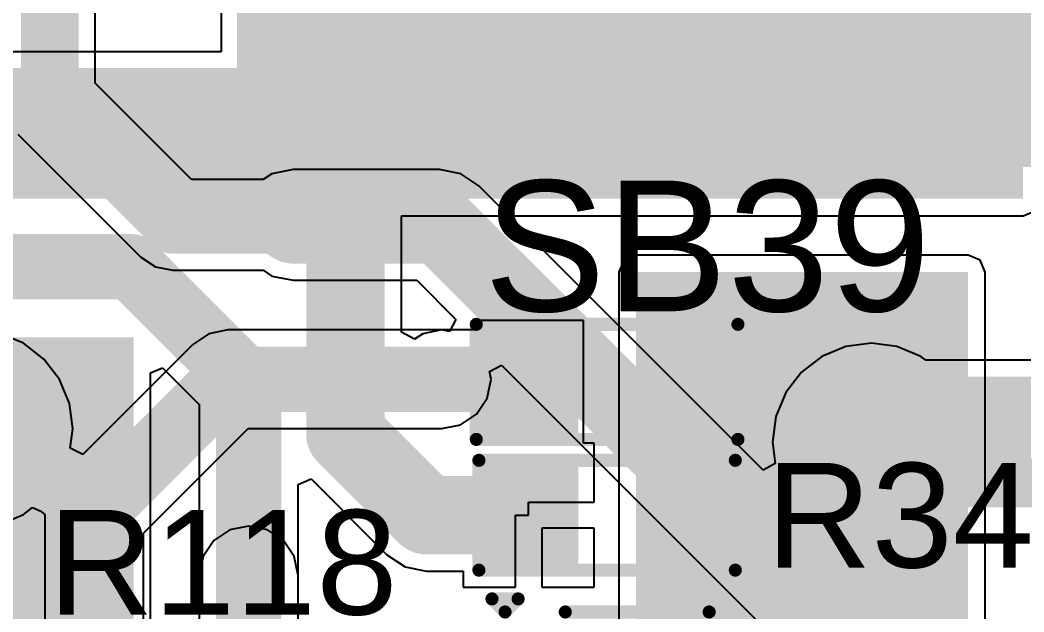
# Model space of a CAD drawing. Header units: millimetres. Extents: x 0 to 214, y 0 to 214.
# Drawn here: x 0.8186 to 1.2023, y 0.493 to 0.7194 of the extents above; entities that cross this region are included whole.
import ezdxf

# ---------------------------------------------------------------- set-up
doc = ezdxf.new("R2010")
doc.units = ezdxf.units.MM
doc.header["$MEASUREMENT"] = 0
for name, color, linetype in [('BottomLayer', 5, 'Continuous'), ('BottomSolder', 6, 'Continuous'), ('TopLayer', 1, 'Continuous'), ('TopOverlay', 2, 'Continuous'), ('TopPaste', 8, 'Continuous'), ('TopSolder', 216, 'Continuous'), ('ViaHoleLayer', 16, 'Continuous')]:
    doc.layers.add(name, color=color, linetype=linetype)
doc.styles.add('Arial', font='', dxfattribs={"height": 0.2})
doc.styles.get('Arial').set_extended_font_data('Arial')

# ---------------------------------------------------------------- blocks, each defined once
blk = doc.blocks.new('S______B______38')
at = {"layer": 'TopLayer'}
for points in [[(-0.045, -0.0175), (-0.045, 0.0175), (-0.015, 0.0175), (-0.015, -0.0175)], [(0.015, -0.0175), (0.015, 0.0175), (0.045, 0.0175), (0.045, -0.0175)]]:
    blk.add_hatch(color=1, dxfattribs=at).paths.add_polyline_path(points)
at = {"layer": 'TopPaste'}
for points in [[(-0.045, -0.0175), (-0.045, 0.0175), (-0.015, 0.0175), (-0.015, -0.0175)], [(0.015, -0.0175), (0.015, 0.0175), (0.045, 0.0175), (0.045, -0.0175)]]:
    blk.add_hatch(color=8, dxfattribs=at).paths.add_polyline_path(points)
at = {"layer": 'TopSolder'}
for points in [[(-0.049, -0.0215), (-0.049, 0.0215), (-0.011, 0.0215), (-0.011, -0.0215)], [(0.011, -0.0215), (0.011, 0.0215), (0.049, 0.0215), (0.049, -0.0215)]]:
    blk.add_hatch(color=216, dxfattribs=at).paths.add_polyline_path(points)
at = {"layer": 'TopOverlay', "const_width": 0.005}
for points in [[(-0.05, 0.022), (0.05, 0.022)], [(-0.05, -0.022), (-0.05, 0.022)], [(0.05, -0.022), (0.05, 0.022)], [(-0.05, -0.022), (0.05, -0.022)]]:
    blk.add_lwpolyline(points, dxfattribs=at)
at = {"layer": 'TopOverlay', "const_width": 0.0025}
for points in [[(-0.05125, 0.022, 1), (-0.04875, 0.022, 1)], [(-0.05125, 0.022, 1), (-0.04875, 0.022, 1)], [(0.04875, 0.022, 1), (0.05125, 0.022, 1)], [(0.04875, 0.022, 1), (0.05125, 0.022, 1)], [(-0.05125, -0.022, 1), (-0.04875, -0.022, 1)], [(-0.05125, -0.022, 1), (-0.04875, -0.022, 1)], [(0.04875, -0.022, 1), (0.05125, -0.022, 1)], [(0.04875, -0.022, 1), (0.05125, -0.022, 1)]]:
    blk.add_lwpolyline(points, format="xyb", close=True, dxfattribs=at)
blk = doc.blocks.new('RES_0603_43')
at = {"layer": 'TopLayer'}
for points in [[(-0.015, 0.0175), (-0.015, -0.0175), (-0.045, -0.0175), (-0.045, 0.0175)], [(0.045, 0.0175), (0.045, -0.0175), (0.015, -0.0175), (0.015, 0.0175)]]:
    blk.add_hatch(color=1, dxfattribs=at).paths.add_polyline_path(points)
at = {"layer": 'TopPaste'}
for points in [[(-0.015, 0.0175), (-0.015, -0.0175), (-0.045, -0.0175), (-0.045, 0.0175)], [(0.045, 0.0175), (0.045, -0.0175), (0.015, -0.0175), (0.015, 0.0175)]]:
    blk.add_hatch(color=8, dxfattribs=at).paths.add_polyline_path(points)
at = {"layer": 'TopSolder'}
for points in [[(-0.011, 0.0215), (-0.011, -0.0215), (-0.049, -0.0215), (-0.049, 0.0215)], [(0.049, 0.0215), (0.049, -0.0215), (0.011, -0.0215), (0.011, 0.0215)]]:
    blk.add_hatch(color=216, dxfattribs=at).paths.add_polyline_path(points)
at = {"layer": 'TopOverlay', "const_width": 0.005}
for points in [[(0.049, 0.021), (-0.049, 0.021)], [(-0.049, 0.021), (-0.049, -0.021)], [(0.049, 0.021), (0.049, -0.021)], [(0.049, -0.021), (-0.049, -0.021)]]:
    blk.add_lwpolyline(points, dxfattribs=at)
at = {"layer": 'TopOverlay', "const_width": 0.0025}
for points in [[(-0.05025, 0.021, 1), (-0.04775, 0.021, 1)], [(-0.05025, 0.021, 1), (-0.04775, 0.021, 1)], [(0.04775, 0.021, 1), (0.05025, 0.021, 1)], [(0.04775, 0.021, 1), (0.05025, 0.021, 1)], [(-0.05025, -0.021, 1), (-0.04775, -0.021, 1)], [(-0.05025, -0.021, 1), (-0.04775, -0.021, 1)], [(0.04775, -0.021, 1), (0.05025, -0.021, 1)], [(0.04775, -0.021, 1), (0.05025, -0.021, 1)]]:
    blk.add_lwpolyline(points, format="xyb", close=True, dxfattribs=at)
blk = doc.blocks.new('SOT_23_82')
at = {"layer": 'TopLayer'}
for points in [[(-0.01614, 0.05748), (0.01614, 0.05748), (0.01614, 0.02126), (-0.01614, 0.02126)], [(-0.05354, -0.02126), (-0.02126, -0.02126), (-0.02126, -0.05748), (-0.05354, -0.05748)], [(0.02126, -0.02126), (0.05354, -0.02126), (0.05354, -0.05748), (0.02126, -0.05748)]]:
    blk.add_hatch(color=1, dxfattribs=at).paths.add_polyline_path(points)
at = {"layer": 'TopPaste'}
for points in [[(-0.01614, 0.05748), (0.01614, 0.05748), (0.01614, 0.02126), (-0.01614, 0.02126)], [(-0.05354, -0.02126), (-0.02126, -0.02126), (-0.02126, -0.05748), (-0.05354, -0.05748)], [(0.02126, -0.02126), (0.05354, -0.02126), (0.05354, -0.05748), (0.02126, -0.05748)]]:
    blk.add_hatch(color=8, dxfattribs=at).paths.add_polyline_path(points)
at = {"layer": 'TopSolder'}
for points in [[(-0.02014, 0.06148), (0.02014, 0.06148), (0.02014, 0.01726), (-0.02014, 0.01726)], [(-0.05754, -0.01726), (-0.01726, -0.01726), (-0.01726, -0.06148), (-0.05754, -0.06148)], [(0.01726, -0.01726), (0.05754, -0.01726), (0.05754, -0.06148), (0.01726, -0.06148)]]:
    blk.add_hatch(color=216, dxfattribs=at).paths.add_polyline_path(points)
at = {"layer": 'TopOverlay', "const_width": 0.005}
for points in [[(-0.061, -0.023), (-0.061, 0.032)], [(-0.022, 0.032), (-0.061, 0.032)], [(0.061, 0.032), (0.022, 0.032)], [(0.061, -0.023), (0.061, 0.032)], [(0.013, -0.031), (-0.013, -0.031)], [(-0.061, -0.046), (-0.066, -0.041)], [(-0.066, -0.051), (-0.066, -0.041)], [(-0.066, -0.051), (-0.061, -0.046)]]:
    blk.add_lwpolyline(points, dxfattribs=at)
at = {"layer": 'TopOverlay', "const_width": 0.0025}
for points in [[(-0.06225, 0.032, 1), (-0.05975, 0.032, 1)], [(-0.06225, 0.032, 1), (-0.05975, 0.032, 1)], [(-0.02325, 0.032, 1), (-0.02075, 0.032, 1)], [(0.02075, 0.032, 1), (0.02325, 0.032, 1)], [(0.05975, 0.032, 1), (0.06225, 0.032, 1)], [(0.05975, 0.032, 1), (0.06225, 0.032, 1)], [(-0.06225, -0.023, 1), (-0.05975, -0.023, 1)], [(0.05975, -0.023, 1), (0.06225, -0.023, 1)], [(-0.01425, -0.031, 1), (-0.01175, -0.031, 1)], [(0.01175, -0.031, 1), (0.01425, -0.031, 1)], [(-0.06725, -0.041, 1), (-0.06475, -0.041, 1)], [(-0.06725, -0.041, 1), (-0.06475, -0.041, 1)], [(-0.06225, -0.046, 1), (-0.05975, -0.046, 1)], [(-0.06225, -0.046, 1), (-0.05975, -0.046, 1)], [(-0.06725, -0.051, 1), (-0.06475, -0.051, 1)], [(-0.06725, -0.051, 1), (-0.06475, -0.051, 1)]]:
    blk.add_lwpolyline(points, format="xyb", close=True, dxfattribs=at)
blk = doc.blocks.new('D2P___321')
at = {"layer": 'TopLayer'}
blk.add_hatch(color=1, dxfattribs=at).paths.add_polyline_path([(-0.225, 0.38504), (0.225, 0.38504), (0.225, 0.03504), (-0.225, 0.03504)])
at = {"layer": 'TopPaste'}
blk.add_hatch(color=8, dxfattribs=at).paths.add_polyline_path([(-0.225, 0.38504), (0.225, 0.38504), (0.225, 0.03504), (-0.225, 0.03504)])
at = {"layer": 'TopSolder'}
blk.add_hatch(color=216, dxfattribs=at).paths.add_polyline_path([(-0.229, 0.38904), (0.229, 0.38904), (0.229, 0.03104), (-0.229, 0.03104)])
at = {"layer": 'TopOverlay', "const_width": 0.01}
blk.add_lwpolyline([(0.201, -0.064), (0.201, 0.02)], dxfattribs=at)
at = {"layer": 'TopOverlay', "const_width": 0.005}
blk.add_lwpolyline([(0.1985, 0.02, 1), (0.2035, 0.02, 1)], format="xyb", close=True, dxfattribs=at)

msp = doc.modelspace()

# ---------------------------------------------------------------- hatches: boundary and pattern name
at = {"layer": 'BottomLayer'}
h = msp.add_hatch(color=5, dxfattribs=at)
edge = h.paths.add_edge_path()
edge.add_arc((0.801, 0.563), 0.0315, 0, 360)
h = msp.add_hatch(color=5, dxfattribs=at)
edge = h.paths.add_edge_path()
edge.add_arc((0.97977, 0.582), 0.01181, 0, 360)
h = msp.add_hatch(color=5, dxfattribs=at)
edge = h.paths.add_edge_path()
edge.add_arc((1.144, 0.558), 0.0315, 0, 360)
h = msp.add_hatch(color=5, dxfattribs=at)
edge = h.paths.add_edge_path()
edge.add_arc((0.906, 0.507), 0.01181, 0, 360)
at = {"layer": 'BottomSolder'}
h = msp.add_hatch(color=6, dxfattribs=at)
edge = h.paths.add_edge_path()
edge.add_arc((0.97977, 0.582), 0.00591, 0, 360)
h = msp.add_hatch(color=6, dxfattribs=at)
edge = h.paths.add_edge_path()
edge.add_arc((1.144, 0.558), 0.01575, 0, 360)
h = msp.add_hatch(color=6, dxfattribs=at)
edge = h.paths.add_edge_path()
edge.add_arc((0.906, 0.507), 0.00591, 0, 360)
at = {"layer": 'TopLayer'}
for points in [[(0.906, 0.651), (1.202, 0.651), (1.202, 0.717), (0.906, 0.717)], [(1.054, 0.414), (1.181, 0.414), (1.181, 0.623), (1.054, 0.623)], [(0.768, 0.442), (0.862, 0.442), (0.862, 0.598), (0.768, 0.598)]]:
    msp.add_hatch(color=1, dxfattribs=at).paths.add_polyline_path(points)
h = msp.add_hatch(color=1, dxfattribs=at)
edge = h.paths.add_edge_path()
edge.add_arc((0.801, 0.563), 0.0315, 0, 360)
h = msp.add_hatch(color=1, dxfattribs=at)
edge = h.paths.add_edge_path()
edge.add_arc((0.97977, 0.582), 0.01181, 0, 360)
h = msp.add_hatch(color=1, dxfattribs=at)
edge = h.paths.add_edge_path()
edge.add_arc((1.144, 0.558), 0.0315, 0, 360)
h = msp.add_hatch(color=1, dxfattribs=at)
edge = h.paths.add_edge_path()
edge.add_arc((0.906, 0.507), 0.01181, 0, 360)
at = {"layer": 'TopSolder'}
h = msp.add_hatch(color=216, dxfattribs=at)
edge = h.paths.add_edge_path()
edge.add_arc((0.97977, 0.582), 0.00591, 0, 360)
h = msp.add_hatch(color=216, dxfattribs=at)
edge = h.paths.add_edge_path()
edge.add_arc((1.144, 0.558), 0.01575, 0, 360)
h = msp.add_hatch(color=216, dxfattribs=at)
edge = h.paths.add_edge_path()
edge.add_arc((0.906, 0.507), 0.00591, 0, 360)
at = {"layer": 'ViaHoleLayer'}
h = msp.add_hatch(color=16, dxfattribs=at)
edge = h.paths.add_edge_path()
edge.add_arc((0.97977, 0.582), 0.00591, 0, 360)
h = msp.add_hatch(color=16, dxfattribs=at)
edge = h.paths.add_edge_path()
edge.add_arc((1.144, 0.558), 0.01575, 0, 360)
h = msp.add_hatch(color=16, dxfattribs=at)
edge = h.paths.add_edge_path()
edge.add_arc((0.906, 0.507), 0.00591, 0, 360)

# ---------------------------------------------------------------- linework, layer by layer
at = {"layer": 'BottomLayer'}
for p, q in [((0.84733, 0.69518), (0.84733, 0.76566)), ((0.88418, 0.65833), (0.84733, 0.69518)), ((0.81774, 0.67574), (0.86474, 0.62874)), ((0.9149, 0.66056), (0.91157, 0.65833)), ((0.923, 0.66217), (0.9149, 0.66056)), ((0.979, 0.66217), (0.923, 0.66217)), ((0.9871, 0.66056), (0.979, 0.66217)), ((0.99397, 0.65597), (0.9871, 0.66056)), ((0.91157, 0.65833), (0.88418, 0.65833)), ((1.10269, 0.54725), (0.99397, 0.65597)), ((0.86474, 0.62874), (0.87037, 0.62499)), ((0.87037, 0.62499), (0.877, 0.62367)), ((0.877, 0.62367), (0.91157, 0.62367)), ((0.91157, 0.62367), (0.9149, 0.62144)), ((0.9149, 0.62144), (0.923, 0.61983)), ((0.923, 0.61983), (0.97023, 0.61983)), ((0.97023, 0.61983), (0.98517, 0.60489)), ((0.98517, 0.60489), (0.98271, 0.60028)), ((0.81991, 0.59575), (0.81079, 0.59953)), ((0.89078, 0.59943), (0.88466, 0.59534)), ((0.898, 0.60086), (0.89078, 0.59943)), ((0.97977, 0.60086), (0.898, 0.60086)), ((0.98271, 0.60028), (0.97977, 0.60086)), ((0.82774, 0.58974), (0.81991, 0.59575)), ((0.88466, 0.59534), (0.84258, 0.55326)), ((1.144, 0.59582), (1.13421, 0.59453)), ((1.15379, 0.59453), (1.144, 0.59582)), ((1.13421, 0.59453), (1.12509, 0.59075)), ((1.16291, 0.59075), (1.15379, 0.59453)), ((0.83375, 0.58191), (0.82774, 0.58974)), ((0.99805, 0.58494), (1.00266, 0.5874)), ((1.00266, 0.5874), (1.27627, 0.31379)), ((1.12509, 0.59075), (1.11726, 0.58474)), ((1.16485, 0.58927), (1.16291, 0.59075)), ((1.23009, 0.58927), (1.16485, 0.58927)), ((0.99863, 0.582), (0.99805, 0.58494)), ((1.11726, 0.58474), (1.11125, 0.57691)), ((0.83753, 0.57279), (0.83375, 0.58191)), ((0.9972, 0.57478), (0.99863, 0.582)), ((1.11125, 0.57691), (1.10747, 0.56779)), ((0.83882, 0.563), (0.83753, 0.57279)), ((0.99311, 0.56866), (0.9972, 0.57478)), ((0.98699, 0.56457), (0.99311, 0.56866)), ((0.97977, 0.56314), (0.98699, 0.56457)), ((1.10747, 0.56779), (1.10618, 0.558)), ((0.83784, 0.55559), (0.83882, 0.563)), ((0.86586, 0.52319), (0.90581, 0.56314)), ((0.90581, 0.56314), (0.97977, 0.56314)), ((1.10618, 0.558), (1.10727, 0.54974)), ((0.84258, 0.55326), (0.83784, 0.55559)), ((1.10727, 0.54974), (1.10269, 0.54725)), ((0.81079, 0.52647), (0.81991, 0.53025)), ((0.81991, 0.53025), (0.82343, 0.53295)), ((0.82343, 0.53295), (0.82635, 0.53174)), ((0.82635, 0.53174), (0.82814, 0.53026)), ((0.82814, 0.53026), (0.82814, 0.37477)), ((0.906, 0.52586), (0.89878, 0.52443)), ((0.91322, 0.52443), (0.906, 0.52586)), ((0.86586, 0.39363), (0.86586, 0.52319)), ((0.89878, 0.52443), (0.89266, 0.52034)), ((0.91934, 0.52034), (0.91322, 0.52443)), ((0.89266, 0.52034), (0.88857, 0.51422)), ((0.92343, 0.51422), (0.91934, 0.52034)), ((0.88857, 0.51422), (0.88714, 0.507)), ((0.92486, 0.507), (0.92343, 0.51422)), ((0.88714, 0.507), (0.88714, 0.478)), ((0.92486, 0.48581), (0.92486, 0.507))]:
    msp.add_line(p, q, dxfattribs=at)
for points, const_width in [([(0.83, 0.688), (0.83, 0.77283)], 0.022), ([(0.678, 0.686), (0.801, 0.563)], 0.05), ([(0.83, 0.688), (0.877, 0.641)], 0.022), ([(0.923, 0.641), (0.979, 0.641)], 0.02953), ([(0.979, 0.641), (1.29124, 0.32876)], 0.02953), ([(0.877, 0.641), (0.923, 0.641)], 0.022), ([(0.847, 0.531), (0.898, 0.582)], 0.025), ([(0.898, 0.582), (0.97977, 0.582)], 0.025), ([(1.144, 0.558), (2.221, 0.558)], 0.05), ([(0.847, 0.37477), (0.847, 0.531)], 0.025), ([(0.906, 0.478), (0.906, 0.507)], 0.025)]:
    msp.add_lwpolyline(points, dxfattribs=dict(at, const_width=const_width))
for points, const_width in [([(0.8245, 0.688, 1), (0.8355, 0.688, 1)], 0.011), ([(0.8245, 0.688, 1), (0.8355, 0.688, 1)], 0.011), ([(0.91562, 0.641, 1), (0.93038, 0.641, 1)], 0.01476), ([(0.97162, 0.641, 1), (0.98638, 0.641, 1)], 0.01476), ([(0.97162, 0.641, 1), (0.98638, 0.641, 1)], 0.01476), ([(0.8715, 0.641, 1), (0.8825, 0.641, 1)], 0.011), ([(0.8715, 0.641, 1), (0.8825, 0.641, 1)], 0.011), ([(0.9175, 0.641, 1), (0.9285, 0.641, 1)], 0.011), ([(0.89175, 0.582, 1), (0.90425, 0.582, 1)], 0.0125), ([(0.89175, 0.582, 1), (0.90425, 0.582, 1)], 0.0125), ([(0.97352, 0.582, 1), (0.98602, 0.582, 1)], 0.0125), ([(0.7885, 0.563, 1), (0.8135, 0.563, 1)], 0.025), ([(1.1315, 0.558, 1), (1.1565, 0.558, 1)], 0.025), ([(0.84075, 0.531, 1), (0.85325, 0.531, 1)], 0.0125), ([(0.84075, 0.531, 1), (0.85325, 0.531, 1)], 0.0125), ([(0.89975, 0.507, 1), (0.91225, 0.507, 1)], 0.0125)]:
    msp.add_lwpolyline(points, format="xyb", close=True, dxfattribs=dict(at, const_width=const_width))
at = {"layer": 'TopLayer'}
for p, q in [((0.89555, 0.88716), (0.89555, 0.70727)), ((0.89555, 0.70727), (0.79525, 0.70727)), ((1.202, 0.64451), (1.20659, 0.64641)), ((0.96441, 0.6), (0.96441, 0.64451)), ((0.96441, 0.64451), (1.202, 0.64451)), ((1.054, 0.62949), (1.04941, 0.62759)), ((1.181, 0.62949), (1.054, 0.62949)), ((1.18559, 0.62759), (1.181, 0.62949)), ((1.04941, 0.62759), (1.04751, 0.623)), ((1.18749, 0.623), (1.18559, 0.62759)), ((1.04751, 0.623), (1.04751, 0.41741)), ((1.18749, 0.414), (1.18749, 0.623)), ((1.034, 0.6045), (0.992, 0.6045)), ((0.992, 0.6045), (0.992, 0.60086)), ((1.034, 0.5575), (1.034, 0.6045)), ((0.96941, 0.59733), (0.96441, 0.6)), ((0.97255, 0.59943), (0.96941, 0.59733)), ((0.97977, 0.60086), (0.97255, 0.59943)), ((0.992, 0.60086), (0.97977, 0.60086)), ((0.86849, 0.58446), (0.87311, 0.58637)), ((0.86849, 0.442), (0.86849, 0.58446)), ((0.87311, 0.58637), (0.88714, 0.57235)), ((0.88714, 0.57235), (0.88714, 0.507)), ((1.038, 0.5575), (1.034, 0.5575)), ((1.038, 0.535), (1.038, 0.5575)), ((0.92486, 0.54179), (0.92986, 0.54386)), ((0.92486, 0.507), (0.92486, 0.54179)), ((0.92986, 0.54386), (0.95886, 0.51486)), ((1.013, 0.53), (1.013, 0.535)), ((1.013, 0.535), (1.038, 0.535)), ((1.008, 0.5025), (1.008, 0.53)), ((1.008, 0.53), (1.013, 0.53)), ((1.038, 0.525), (1.018, 0.525)), ((1.018, 0.525), (1.018, 0.5025)), ((1.038, 0.5025), (1.038, 0.525)), ((0.95886, 0.51486), (0.96581, 0.51022)), ((0.88714, 0.507), (0.88714, 0.4845)), ((0.92486, 0.4845), (0.92486, 0.507)), ((0.96581, 0.51022), (0.974, 0.50859)), ((0.974, 0.50859), (0.988, 0.50859)), ((0.988, 0.50859), (0.988, 0.5025)), ((0.988, 0.5025), (1.008, 0.5025)), ((1.018, 0.5025), (1.038, 0.5025))]:
    msp.add_line(p, q, dxfattribs=at)
for points, const_width in [([(0.91439, 0.676), (1.08055, 0.84216)], 0.05), ([(0.943, 0.561), (0.943, 0.75461)], 0.03), ([(0.54022, 0.676), (0.91439, 0.676)], 0.05), ([(0.618, 0.625), (0.86116, 0.625)], 0.025), ([(0.86116, 0.625), (0.906, 0.58016)], 0.025), ([(0.906, 0.507), (0.906, 0.58016)], 0.025), ([(0.97977, 0.582), (1.014, 0.582)], 0.025), ([(0.943, 0.561), (0.974, 0.53)], 0.03), ([(1.1175, 0.5315), (1.144, 0.558)], 0.022), ([(0.974, 0.53), (1.013, 0.53)], 0.03), ([(1.073, 0.44837), (1.073, 0.53)], 0.025), ([(1.1175, 0.5185), (1.1175, 0.5315)], 0.022), ([(0.906, 0.463), (0.906, 0.507)], 0.025)]:
    msp.add_lwpolyline(points, dxfattribs=dict(at, const_width=const_width))
for points, const_width in [([(0.90189, 0.676, 1), (0.92689, 0.676, 1)], 0.025), ([(0.90189, 0.676, 1), (0.92689, 0.676, 1)], 0.025), ([(0.85491, 0.625, 1), (0.86741, 0.625, 1)], 0.0125), ([(0.85491, 0.625, 1), (0.86741, 0.625, 1)], 0.0125), ([(0.89975, 0.58016, 1), (0.91225, 0.58016, 1)], 0.0125), ([(0.89975, 0.58016, 1), (0.91225, 0.58016, 1)], 0.0125), ([(0.97352, 0.582, 1), (0.98602, 0.582, 1)], 0.0125), ([(1.00775, 0.582, 1), (1.02025, 0.582, 1)], 0.0125), ([(0.9355, 0.561, 1), (0.9505, 0.561, 1)], 0.015), ([(0.9355, 0.561, 1), (0.9505, 0.561, 1)], 0.015), ([(1.1385, 0.558, 1), (1.1495, 0.558, 1)], 0.011), ([(0.9665, 0.53, 1), (0.9815, 0.53, 1)], 0.015), ([(0.9665, 0.53, 1), (0.9815, 0.53, 1)], 0.015), ([(1.0055, 0.53, 1), (1.0205, 0.53, 1)], 0.015), ([(1.06675, 0.53, 1), (1.07925, 0.53, 1)], 0.0125), ([(1.112, 0.5315, 1), (1.123, 0.5315, 1)], 0.011), ([(1.112, 0.5315, 1), (1.123, 0.5315, 1)], 0.011), ([(1.112, 0.5185, 1), (1.123, 0.5185, 1)], 0.011), ([(0.89975, 0.507, 1), (0.91225, 0.507, 1)], 0.0125), ([(0.89975, 0.507, 1), (0.91225, 0.507, 1)], 0.0125)]:
    msp.add_lwpolyline(points, format="xyb", close=True, dxfattribs=dict(at, const_width=const_width))

# ---------------------------------------------------------------- block references
for name, p, rotation in [('D2P___321', (0.87051, 0.89216), 270), ('RES_0603_43', (1.043, 0.53), 180), ('SOT_23_82', (1.05, 0.432), 270)]:
    msp.add_blockref(name, p, dxfattribs=dict(rotation=rotation))
msp.add_blockref('S______B______38', (1.043, 0.581))

# ---------------------------------------------------------------- texts
at = {"layer": 'TopOverlay', "style": 'Arial'}
for s, height, p in [('SB39', 0.05, (0.99586, 0.60799)), ('R34', 0.04, (1.10368, 0.51001)), ('R118', 0.04, (0.82935, 0.49201))]:
    msp.add_text(s, height=height, dxfattribs=at).set_placement(p)

doc.saveas('drawing.dxf')
